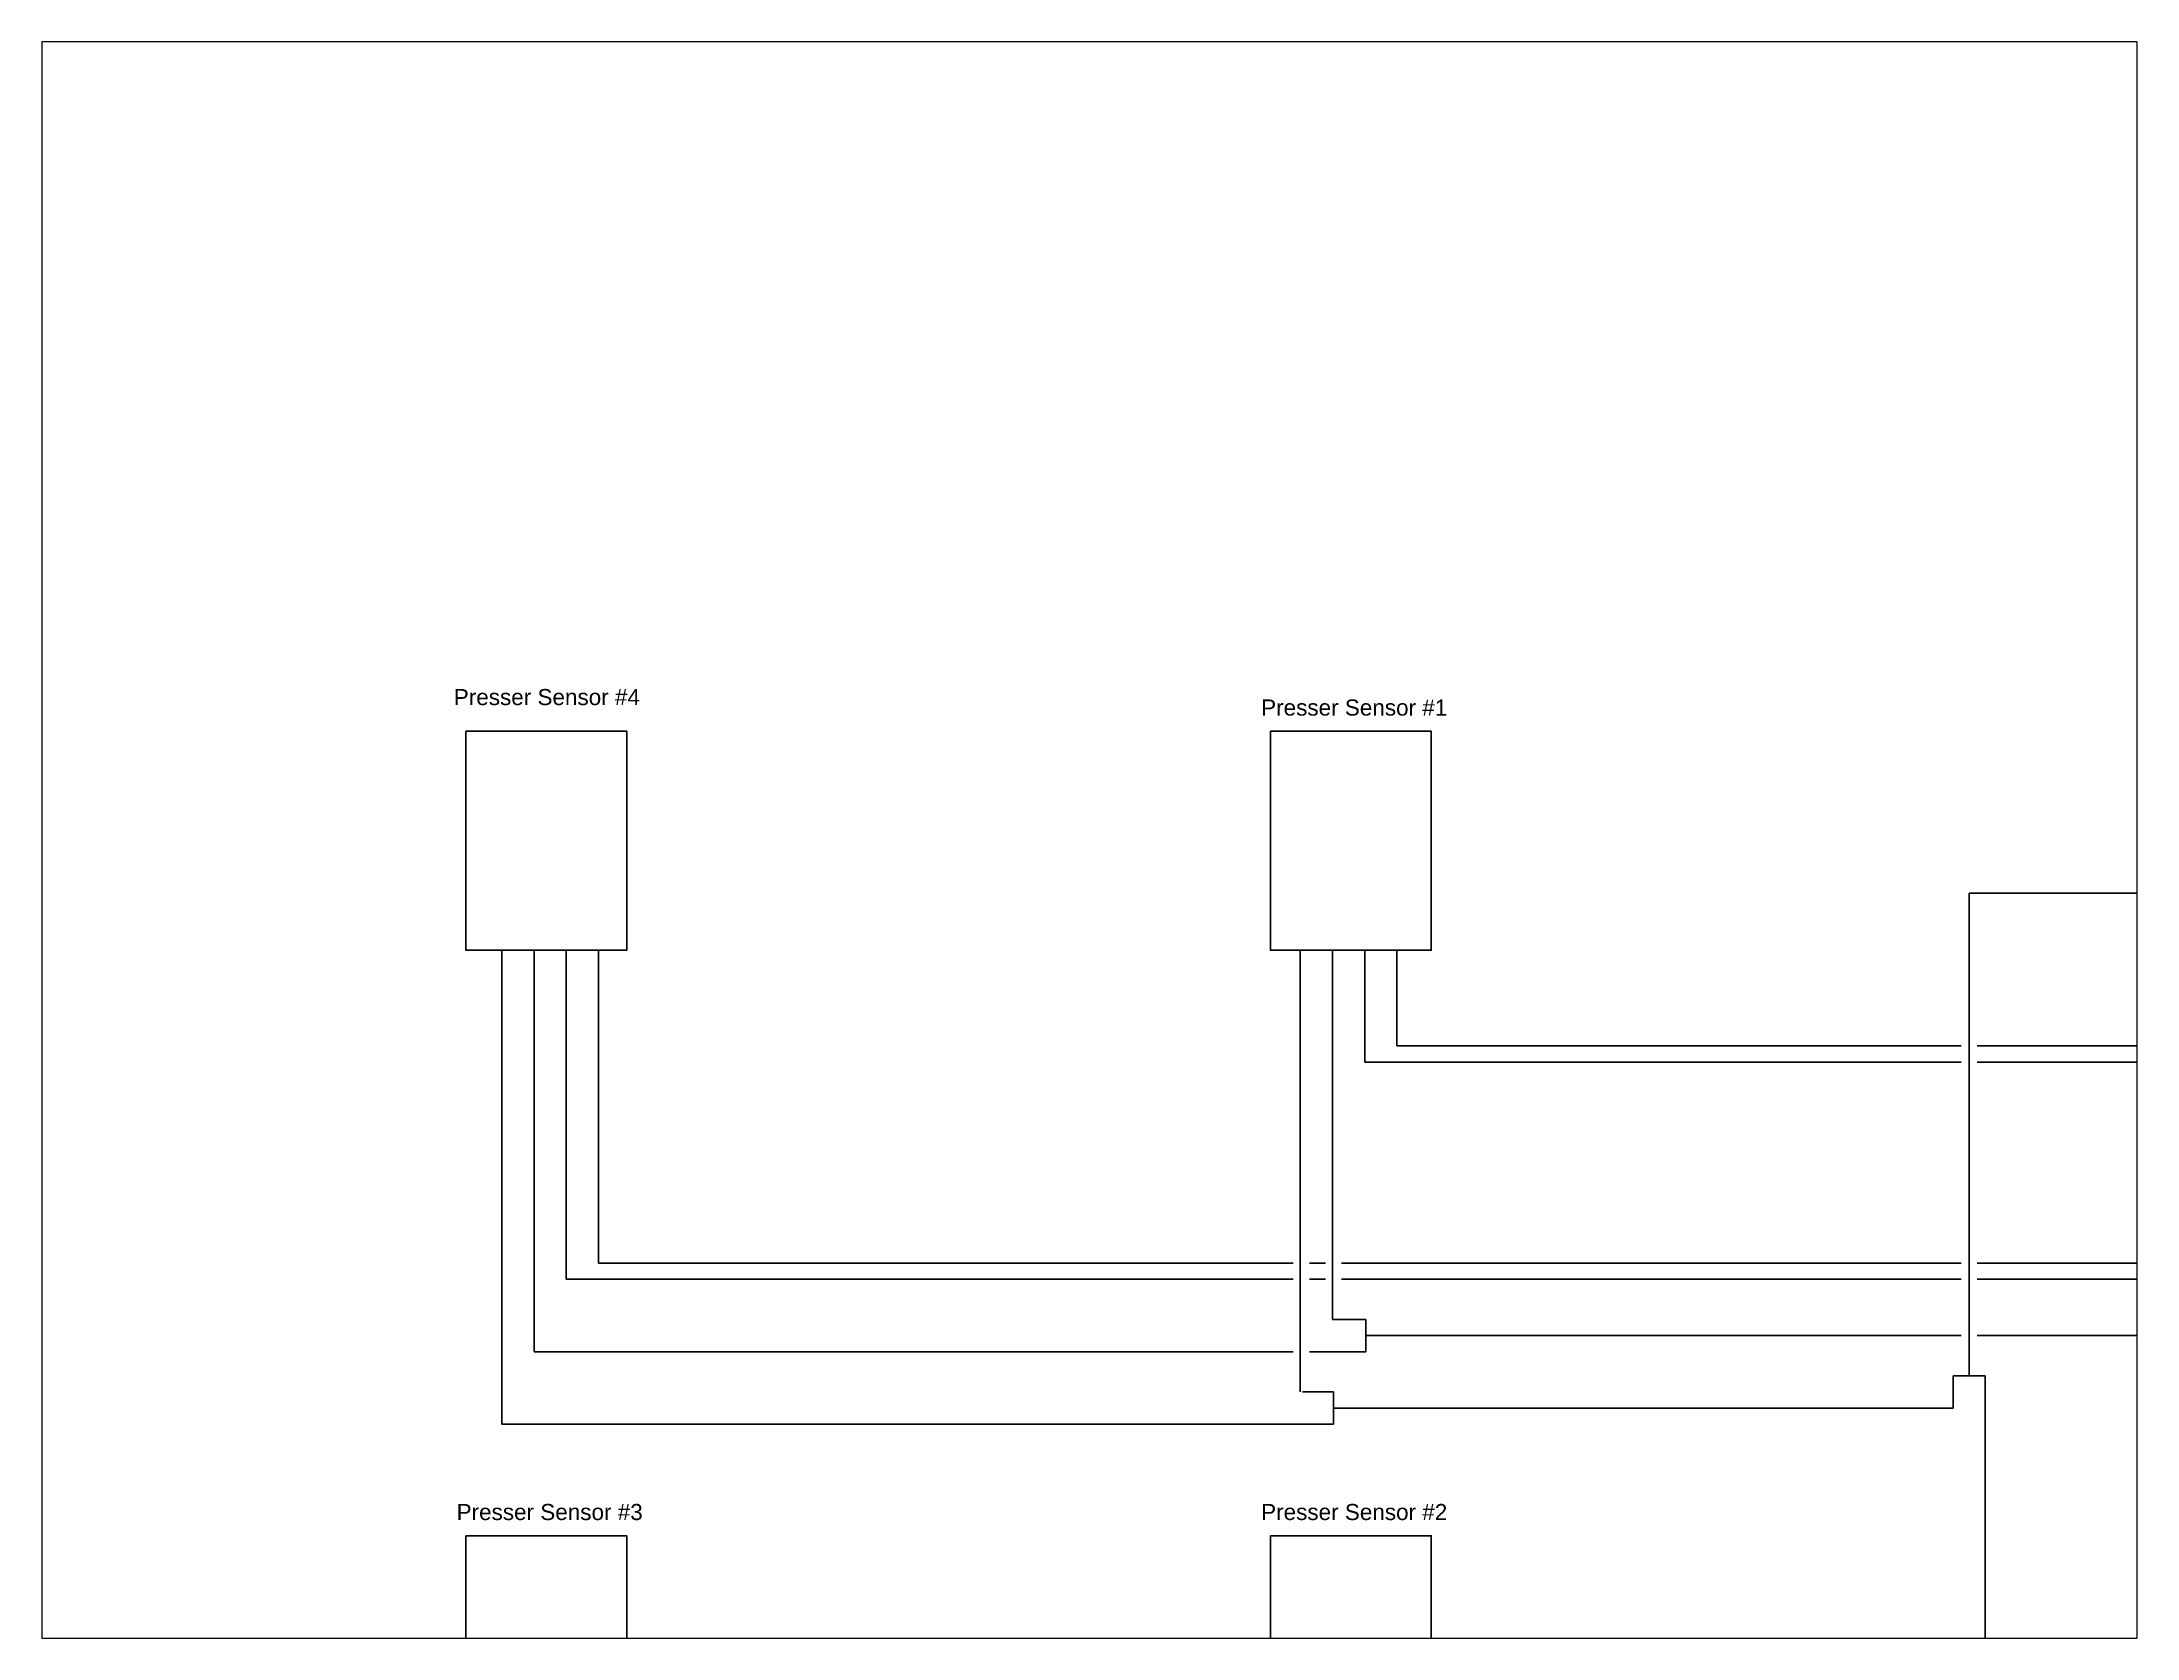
# Paper-space layout 'Layout1' of a CAD drawing. Header units: inches. Extents: x 1.05 to 9.45, y 0.8 to 7.2.
# The model-space entities are those that its viewports show. They can reach past a viewport. Long polylines and large blocks are cut down to what shows.
import ezdxf

# ---------------------------------------------------------------- set-up
doc = ezdxf.new("R2010")
doc.units = ezdxf.units.IN
doc.header["$MEASUREMENT"] = 0
doc.styles.get("Standard").update_dxf_attribs({"font": 'arial.ttf'})

# ---------------------------------------------------------------- blocks, each defined once
blk = doc.blocks.new('*U2')
at = {"color": 1, "transparency": 33554687}
blk.add_line((-0.6, -0.302), (-0.6, 0.302), dxfattribs=at)
at = {"transparency": 33554687}
blk.add_line((-0.2, -0.302), (-0.2, 0.302), dxfattribs=at)
at = {"color": 114, "true_color": 0x139b48, "transparency": 33554687}
blk.add_line((0.2, -0.302), (0.2, 0.302), dxfattribs=at)
at = {"color": 152, "true_color": 0x2776bb, "transparency": 33554687}
blk.add_line((0.6, -0.302), (0.6, 0.302), dxfattribs=at)
blk = doc.blocks.new('*U3')
at = {"color": 0, "linetype": 'ByBlock', "lineweight": -2, "transparency": 16777216}
blk.add_blockref('*U2', (0, 0), dxfattribs=at)
blk = doc.blocks.new('*U7')
at = {"color": 1, "transparency": 33554687}
blk.add_line((-0.6, -0.302), (-0.6, 0.302), dxfattribs=at)
at = {"transparency": 33554687}
blk.add_line((-0.2, -0.302), (-0.2, 0.302), dxfattribs=at)
at = {"color": 114, "true_color": 0x139b48, "transparency": 33554687}
blk.add_line((0.2, -0.302), (0.2, 0.302), dxfattribs=at)
at = {"color": 152, "true_color": 0x2776bb, "transparency": 33554687}
blk.add_line((0.6, -0.302), (0.6, 0.302), dxfattribs=at)
blk = doc.blocks.new('*U8')
at = {"color": 0, "linetype": 'ByBlock', "lineweight": -2, "transparency": 16777216}
blk.add_blockref('*U7', (0, 0), dxfattribs=at)

msp = doc.modelspace()

# ---------------------------------------------------------------- linework, layer by layer
at = {"color": 1, "transparency": 33554687}
for p, q in [((30.2, 18.1), (27.5, 18.1)), ((27.5, 18.1), (27.5, 12.1)), ((9.263, 16.801), (9.263, 11.5)), ((19.187, 16.798), (19.187, 11.902)), ((27.3, 12.1), (27.7, 12.1)), ((27.3, 11.7), (27.3, 12.1)), ((27.7, 12.1), (27.7, 7.7)), ((19.6, 11.9), (19.216, 11.9)), ((19.6, 11.8), (19.6, 11.9)), ((19.6, 11.8), (19.6, 11.5)), ((9.263, 11.5), (18.2, 11.5)), ((19.6, 11.5), (18.2, 11.5)), ((19.6, 11.7), (20.2, 11.7)), ((20.2, 11.7), (27.3, 11.7))]:
    msp.add_line(p, q, dxfattribs=at)
at = {"transparency": 33554687}
for p, q in [((9.663, 16.8), (9.663, 12.4)), ((19.587, 16.818), (19.587, 12.8)), ((19.7, 12.8), (19.587, 12.8)), ((19.61, 12.8), (19.9, 12.8)), ((19.9, 12.8), (20, 12.8)), ((20, 12.8), (20, 12.4)), ((20, 12.6), (21.5, 12.6)), ((21.5, 12.6), (27.4, 12.6)), ((27.6, 12.6), (31.7, 12.6)), ((18.2, 12.4), (9.663, 12.4)), ((9.663, 12.4), (9.663, 12.4)), ((19.1, 12.4), (18.2, 12.4)), ((19.4, 12.4), (19.3, 12.4)), ((19.4, 12.4), (19.7, 12.4)), ((20, 12.4), (19.7, 12.4))]:
    msp.add_line(p, q, dxfattribs=at)
at = {"color": 114, "true_color": 0x139b48, "transparency": 33554687}
for p, q in [((10.063, 16.8), (10.063, 13.3)), ((19.987, 16.793), (19.987, 16)), ((27.4, 16), (19.987, 16)), ((31.8, 16), (27.6, 16)), ((19.1, 13.3), (10.063, 13.3)), ((19.3, 13.3), (19.5, 13.3)), ((19.7, 13.3), (27.4, 13.3)), ((27.6, 13.3), (31.8, 13.3))]:
    msp.add_line(p, q, dxfattribs=at)
at = {"color": 152, "true_color": 0x2776bb, "transparency": 33554687}
for p, q in [((10.463, 16.794), (10.463, 13.5)), ((20.387, 16.787), (20.387, 16.2)), ((27.4, 16.2), (20.387, 16.2)), ((31.8, 16.2), (27.6, 16.2)), ((19.1, 13.5), (10.463, 13.5)), ((19.5, 13.5), (19.3, 13.5)), ((27.4, 13.5), (19.7, 13.5)), ((31.8, 13.5), (27.6, 13.5))]:
    msp.add_line(p, q, dxfattribs=at)
at = {"transparency": 33554687}
for points in [[(8.815, 20.112), (10.815, 20.112), (10.815, 17.391), (8.815, 17.391)], [(18.815, 20.112), (20.815, 20.112), (20.815, 17.391), (18.815, 17.391)], [(8.815, 10.112), (10.815, 10.112), (10.815, 7.391), (8.815, 7.391)], [(18.815, 10.112), (20.815, 10.112), (20.815, 7.391), (18.815, 7.391)]]:
    msp.add_lwpolyline(points, close=True, dxfattribs=at)

# ---------------------------------------------------------------- block references
at = {"transparency": 33554687, "rotation": 359.9988763255431}
msp.add_blockref('*U3', (9.863, 17.09), dxfattribs=at)
at = {"transparency": 33554687}
msp.add_blockref('*U8', (19.787, 17.087), dxfattribs=at)

# ---------------------------------------------------------------- texts
at = {"transparency": 33554687, "char_height": 0.2, "attachment_point": 1}
for s, width, heights, insert in [('Presser Sensor #4', 2.41369, [0.544], (8.665, 20.637)), ('Presser Sensor #1', 2.3435, [0.52], (18.7, 20.507)), ('Presser Sensor #3', 2.31575, [0.519], (8.7, 10.507)), ('Presser Sensor #2', 2.33673, [0.52], (18.7, 10.507))]:
    msp.add_mtext_dynamic_manual_height_columns(s, width=width, gutter_width=1, heights=heights, dxfattribs=dict(at, insert=insert))

psp = doc.layouts.get("Layout1")

# ---------------------------------------------------------------- viewports
at = {"layer": '0'}
psp.add_viewport(center=(5.25, 4), size=(8.4, 6.4), view_center_point=(16.5665, 18.7605), view_height=19.841482, dxfattribs=at)

doc.saveas('drawing.dxf')
